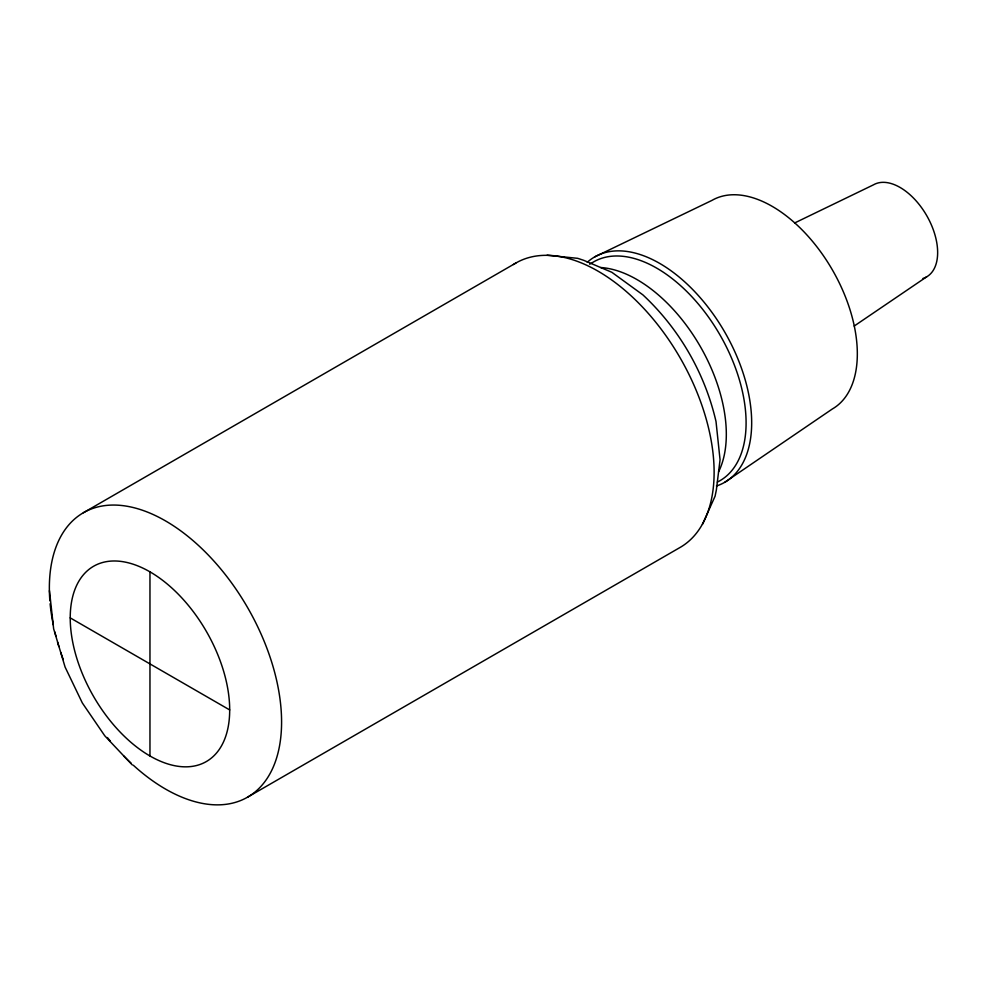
<?xml version="1.0" encoding="UTF-8"?>
<svg xmlns="http://www.w3.org/2000/svg" width="987" height="987" viewBox="0 0 987 987"><rect width="100%" height="100%" fill="white"/><g stroke="black" fill="none" stroke-linecap="round" stroke-linejoin="round"><path stroke-width="1.48" d="M702.46 524.331L715.069 496.239L716.365 489.959L720.054 459.745L716.019 421.56C704.891 373.197 679.192 328.683 642.87 294.854L611.817 272.276L583.81 260.358L577.716 258.335L547.094 255.226M724.729 482.31L832.386 408.951A120.414 69.522 60 0 0 832.386 269.907A120.414 69.522 60 0 0 711.972 200.386L594.618 256.941M854.174 326.055L926.645 276.841M83.364 512.746L515.893 263.023M589.634 264.183L593.594 261.9A126.336 72.939 60 0 1 721.176 337.036A126.336 72.939 60 0 1 717.352 482.088M247.577 797.163L680.105 547.44A164.212 94.814 60 0 0 678.846 355.653A164.212 94.814 60 0 0 513.425 264.528M794.658 222.963L873.507 184.816A53.138 30.683 60 0 1 928.323 218.534A53.138 30.683 60 0 1 922.956 278.457M70.225 617.874A112.752 65.105 60 0 0 189.825 766.652A112.752 65.105 60 0 0 189.825 607.19A112.752 65.105 60 0 0 70.225 617.874L229.7 709.937M132.196 764.863L104.77 735.796L82.328 702.954L65.105 667.101L53.643 628.818L49.449 590.67M149.962 571.843L149.962 755.968M49.868 600.799A164.212 94.814 60 0 1 169.061 523.011A164.212 94.814 60 0 1 280.172 742.014A164.212 94.814 60 0 1 133.257 765.184M131.111 763.198A164.212 94.814 60 0 1 123.659 755.906M110.334 741.126A164.212 94.814 60 0 1 107.41 737.548M63.279 659.612A164.212 94.814 60 0 1 60.725 652.358M58.85 646.522A164.212 94.814 60 0 1 57.554 642.142M55.963 636.331A164.212 94.814 60 0 1 54.89 632.013M53.31 624.907A164.212 94.814 60 0 1 50.115 603.76M600.639 267.514A126.336 72.939 60 0 1 700.153 346.252A126.336 72.939 60 0 1 718.585 471.811M587.253 262.295A130.111 75.123 60 0 1 724.729 332.064A130.111 75.123 60 0 1 716.414 486.011"/></g></svg>
